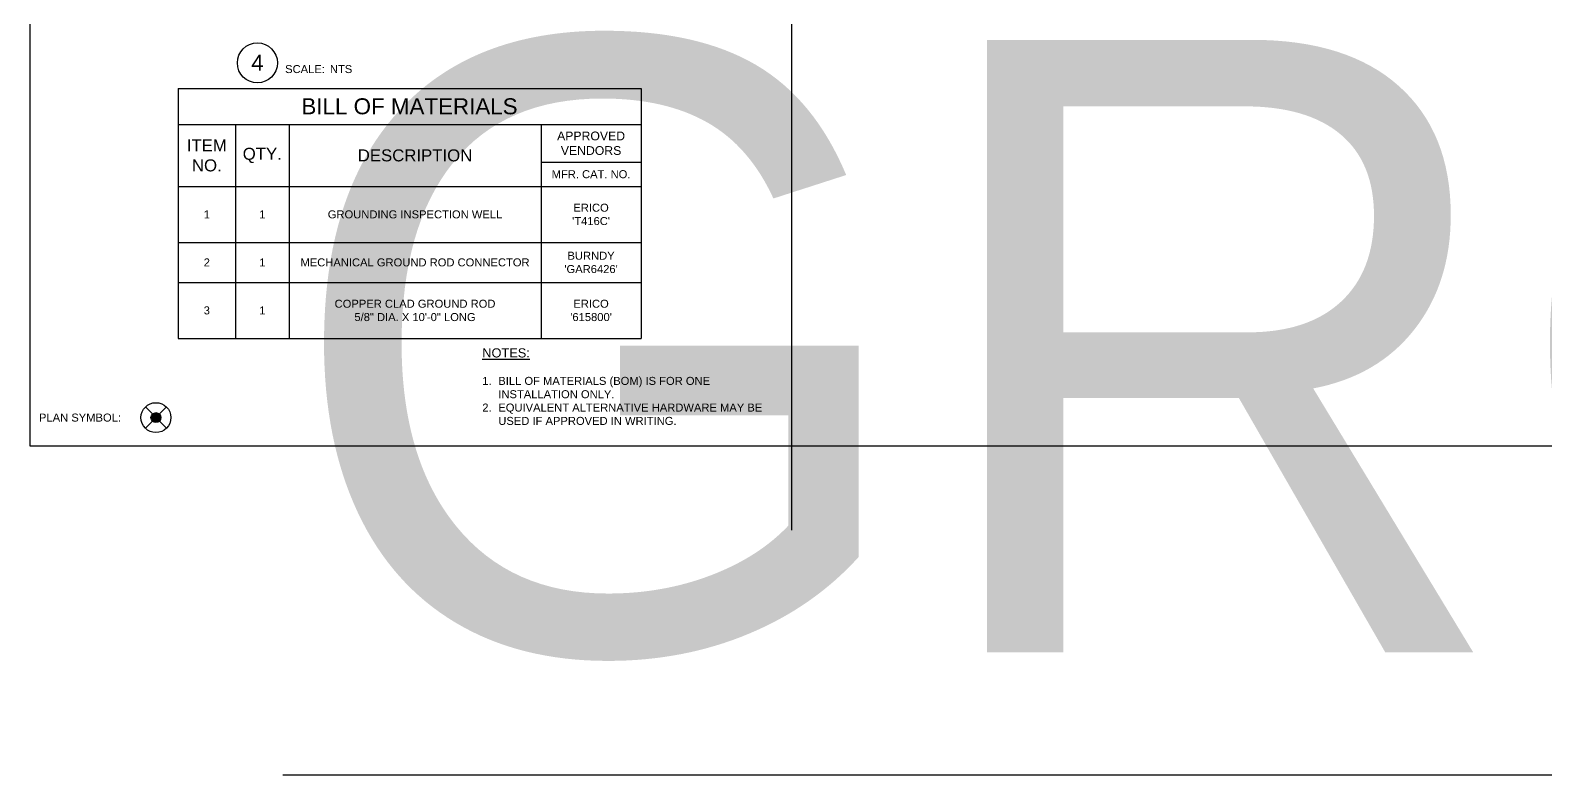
# Model space of a CAD drawing. Header units: feet. Extents: x 0 to 301, y -4 to 23.
# Drawn here: x 0 to 18.94, y -4.11 to 5.2 of the extents above; entities that cross this region are included whole.
import ezdxf
from ezdxf.enums import TextEntityAlignment as Align

# ---------------------------------------------------------------- set-up
doc = ezdxf.new("R2018")
doc.units = ezdxf.units.FT
doc.header["$MEASUREMENT"] = 0
doc.layers.add('G-ANNO-TEXT', color=1, linetype='Continuous')
doc.layers.add('G-BRDR', color=5, linetype='Continuous')
doc.styles.add('NEI-A', font='arial.ttf')
doc.styles.get("Standard").update_dxf_attribs({"font": 'arial.ttf'})

# ---------------------------------------------------------------- blocks, each defined once
blk = doc.blocks.new('*T19')
at = {"layer": 'G-ANNO-TEXT', "color": 0, "linetype": 'ByBlock', "lineweight": -2, "transparency": 16777216}
for p, q in [((0, 0), (5.787, 0)), ((0, 0), (0, -3.125)), ((5.787, 0), (5.787, -3.125)), ((0, -0.45), (5.787, -0.45)), ((0.719, -0.45), (0.719, -3.125)), ((1.387, -0.45), (1.387, -3.125)), ((4.537, -0.45), (4.537, -3.125)), ((4.537, -0.921), (5.787, -0.921)), ((0, -1.225), (5.787, -1.225)), ((0, -1.925), (5.787, -1.925)), ((0, -2.425), (5.787, -2.425)), ((0, -3.125), (5.787, -3.125))]:
    blk.add_line(p, q, dxfattribs=at)
at = {"layer": 'G-ANNO-TEXT', "color": 0, "transparency": 16777216, "attachment_point": 5, "style": 'NEI-A'}
for s, insert, char_height, width in [('BILL OF MATERIALS', (2.893, -0.225), 0.2, 5.66694), ('APPROVED VENDORS', (5.162, -0.686), 0.10938, 1.13), ('ITEM\\PNO.', (0.36, -0.838), 0.15, 0.59902), ('QTY.', (1.053, -0.838), 0.15, 0.54792), ('DESCRIPTION', (2.962, -0.838), 0.15, 3.03), ('MFR. CAT. NO.', (5.162, -1.073), 0.1, 1.13), ("ERICO\\P'T416C'", (5.162, -1.575), 0.1, 1.13), ('1', (0.36, -1.575), 0.1, 0.59902), ('1', (1.053, -1.575), 0.1, 0.54792), ('GROUNDING INSPECTION WELL', (2.962, -1.575), 0.1, 3.03), ("BURNDY\\P'GAR6426'", (5.162, -2.175), 0.1, 1.13), ('2', (0.36, -2.175), 0.1, 0.59902), ('1', (1.053, -2.175), 0.1, 0.54792), ('MECHANICAL GROUND ROD CONNECTOR', (2.962, -2.175), 0.1, 3.03), ('\\A1;COPPER CLAD GROUND ROD \\P5/8" DIA. X 10\'-0" LONG', (2.962, -2.775), 0.1, 3.03), ("ERICO\\P'615800'", (5.162, -2.775), 0.1, 1.13), ('3', (0.36, -2.775), 0.1, 0.59902), ('1', (1.053, -2.775), 0.1, 0.54792)]:
    blk.add_mtext(s, dxfattribs=dict(at, insert=insert, char_height=char_height, width=width))
blk = doc.blocks.new('PLAN_SYMBOL-GROUNDING_TEST_WELL')
at = {"linetype": 'Continuous'}
h = blk.add_hatch(color=256, dxfattribs=at)
edge = h.paths.add_edge_path()
edge.add_arc((0.312, 0), 0.0625, 0, 360)
for points in [[(0.18, -0.133), (0.445, 0.133)], [(0.445, -0.133), (0.18, 0.133)]]:
    blk.add_lwpolyline(points)
for radius in [0.187, 0.0625]:
    blk.add_circle((0.312, 0), radius, dxfattribs=at)
at = {"insert": (-0.125, 0), "char_height": 0.1, "attachment_point": 6, "style": 'NEI-A'}
blk.add_mtext_dynamic_manual_height_columns('PLAN SYMBOL:', width=1.04472, gutter_width=0.547, heights=[0], dxfattribs=at)
blk = doc.blocks.new('DETAIL_TITLE')
blk.add_circle((0.592, -0.513), 0.25)
at = {"style": 'NEI-A', "flags": 8}
blk.add_attdef('#', text='', height=0.2, dxfattribs=at).set_placement((0.592, -0.511), align=Align.MIDDLE_CENTER)
at = {"lineweight": 30, "flags": 104}
blk.add_attdef('DETAIL_TITLE', text='', height=0.2, dxfattribs=at).set_placement((0.91, -0.525), align=Align.BOTTOM_LEFT)
at = {"style": 'NEI-A'}
for tag, p in [('SCALE:', (0.939, -0.738)), ('1"_=_', (1.547, -0.738))]:
    blk.add_attdef(tag, text='', height=0.1, dxfattribs=at).set_placement(p, align=Align.BOTTOM_LEFT)

msp = doc.modelspace()

# ---------------------------------------------------------------- linework, layer by layer
at = {"layer": 'Defpoints', "color": 5}
msp.add_lwpolyline([(0, 20.5), (31, 20.5), (31, 0), (0, 0)], close=True, dxfattribs=at)
at = {"layer": 'G-BRDR'}
msp.add_line((9.51168, 20.5), (9.51168, -1.05063), dxfattribs=at)

# ---------------------------------------------------------------- block references
msp.add_blockref('*T19', (1.84599, 4.47047))
at = {"layer": 'G-ANNO-TEXT'}
ref = msp.add_blockref('DETAIL_TITLE', (2.24612, 5.30235), dxfattribs=at)
ref.add_attrib('#', '4', dxfattribs={"layer": '0', "height": 0.2, "style": 'NEI-A'}).set_placement((2.83832, 4.79145), align=Align.MIDDLE_CENTER)
lines = msp.add_mtext('{\\LGROUNDING TEST WELL}', dxfattribs={"layer": '0', "insert": (3.15601, 5.07721), "char_height": 7.6528868, "attachment_point": 1})
ref.add_attrib('DETAIL_TITLE', '', (3.15601, 5.07721)).embed_mtext(lines)
ref.add_attrib('SCALE:', 'SCALE:', dxfattribs={"layer": '0', "height": 0.1, "style": 'NEI-A'}).set_placement((3.18477, 4.76207), align=Align.TOP_LEFT)
ref.add_attrib('1"_=_', 'NTS', dxfattribs={"layer": '0', "height": 0.1, "style": 'NEI-A'}).set_placement((3.74449, 4.76207), align=Align.TOP_LEFT)
msp.add_blockref('PLAN_SYMBOL-GROUNDING_TEST_WELL', (1.25825, 0.35599), dxfattribs=at)

# ---------------------------------------------------------------- texts
at = {"layer": 'G-ANNO-TEXT', "insert": (5.64888, 1.22236), "char_height": 0.1, "attachment_point": 1, "style": 'NEI-A'}
msp.add_mtext_dynamic_manual_height_columns('{\\H1.1429x;\\LNOTES:}\\P\\P\\pxi-2,l2,t2;1.^IBILL OF MATERIALS (BOM) IS FOR ONE INSTALLATION ONLY.\\P2.^IEQUIVALENT ALTERNATIVE HARDWARE MAY BE USED IF APPROVED IN WRITING.', width=3.5106677, gutter_width=0.9375, heights=[0], dxfattribs=at)

doc.saveas('drawing.dxf')
